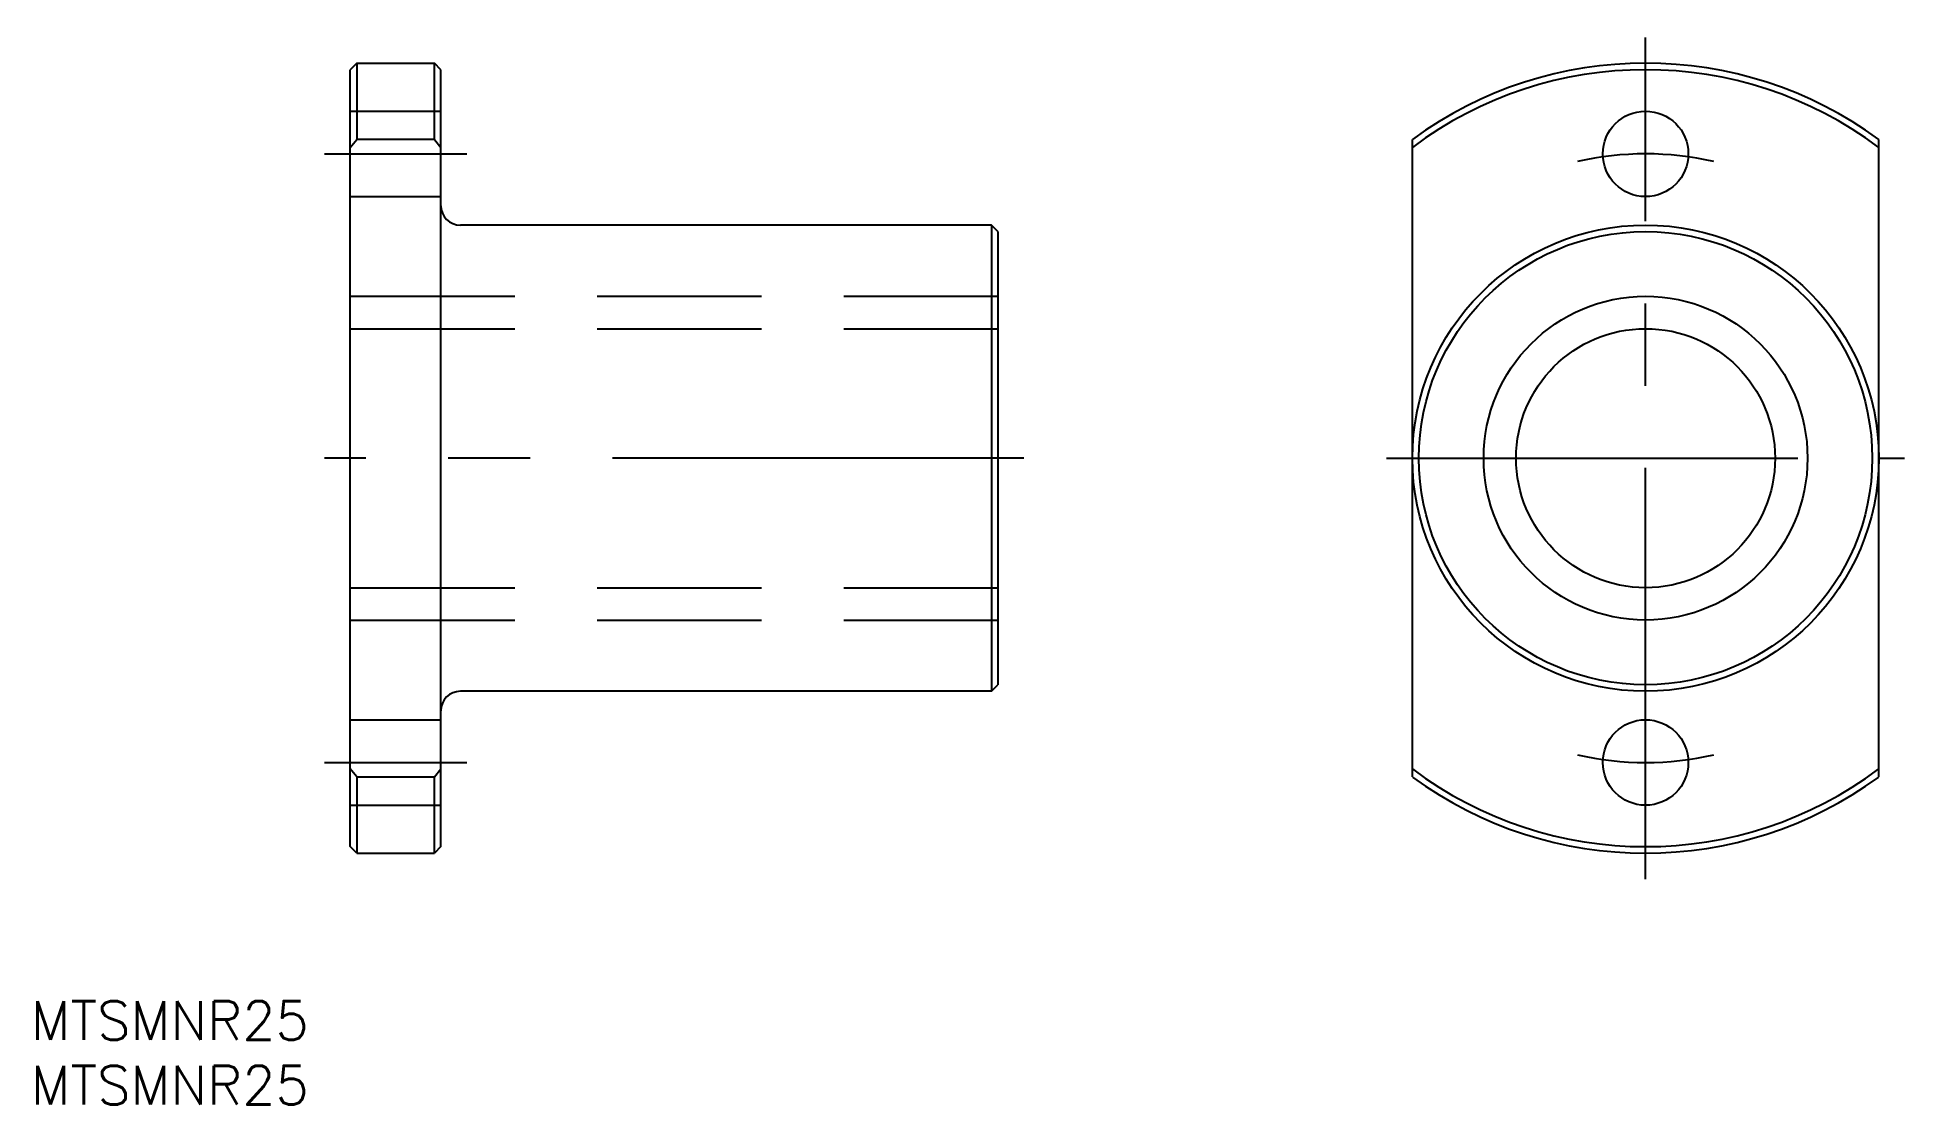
# Model space of a CAD drawing. Extents: x -124 to 20, y -50 to 32.
import ezdxf

# ---------------------------------------------------------------- set-up
doc = ezdxf.new("R2010")
doc.units = 0
doc.linetypes.add('CENTER', pattern=[50.8, 31.75, -6.35, 6.35, -6.35])
doc.linetypes.add('DASHED', pattern=[19.05, 12.7, -6.35])
doc.layers.get('0').update_dxf_attribs({"linetype": 'CONTINUOUS'})
doc.layers.add('CENTER', color=1, linetype='CENTER')
doc.styles.get("Standard").update_dxf_attribs({"font": 'txt.shx', "height": 3, "bigfont": 'bigfont.shx'})

msp = doc.modelspace()

# ---------------------------------------------------------------- linework, layer by layer
at = {"color": 7, "linetype": 'CONTINUOUS'}
for p, q in [((-99.5, 30.5), (-100, 30)), ((-99.5, 30.5), (-93.5, 30.5)), ((-99.5, 30.5), (-99.5, 24.62)), ((-93, 30), (-93.5, 30.5)), ((-93.5, 24.62), (-93.5, 30.5)), ((-100, -30), (-100, 30)), ((-93, -30), (-93, 30)), ((-100, 24), (-99.5, 24.62)), ((-93.5, 24.62), (-99.5, 24.62)), ((-93.5, 24.62), (-93, 24)), ((-18, -24.62), (-18, 24.62)), ((18, -24.62), (18, 24.62)), ((-50.5, 18), (-91.5, 18)), ((-50, 17.5), (-50.5, 18)), ((-50.5, 18), (-50.5, -18)), ((-50, 17.5), (-50, -17.5)), ((-50.5, -18), (-91.5, -18)), ((-50.5, -18), (-50, -17.5)), ((-99.5, -24.62), (-100, -24)), ((-93.5, -24.62), (-93, -24)), ((-99.5, -24.62), (-93.5, -24.62)), ((-99.5, -24.62), (-99.5, -30.5)), ((-93.5, -30.5), (-93.5, -24.62)), ((-99.5, -30.5), (-100, -30)), ((-93, -30), (-93.5, -30.5)), ((-99.5, -30.5), (-93.5, -30.5))]:
    msp.add_line(p, q, dxfattribs=at)
at = {"color": 3, "linetype": 'DASHED'}
for p, q in [((-100, 26.8), (-93, 26.8)), ((-100, 20.2), (-93, 20.2)), ((-100, 12.5), (-50, 12.5)), ((-100, 10), (-50, 10)), ((-100, -10), (-50, -10)), ((-100, -12.5), (-50, -12.5)), ((-100, -20.2), (-93, -20.2)), ((-100, -26.8), (-93, -26.8))]:
    msp.add_line(p, q, dxfattribs=at)
at = {"color": 7, "linetype": 'CONTINUOUS'}
for centre, radius in [((0, 23.5), 3.3), ((0, 0), 18), ((0, 0), 17.5), ((0, 0), 10), ((0, -23.5), 3.3)]:
    msp.add_circle(centre, radius, dxfattribs=at)
at = {"color": 3, "linetype": 'CONTINUOUS'}
msp.add_circle((0, 0), 12.5, dxfattribs=at)
at = {"color": 7, "linetype": 'CONTINUOUS'}
for centre, radius, start, end in [((0, 0), 30.5, 53.8314, 126.1686), ((0, 0), 30, 53.1301, 126.8699), ((-91.5, 19.5), 1.5, 180, 270), ((-91.5, -19.5), 1.5, 90, 180), ((0, 0), 30, 233.1301, 306.8699), ((0, 0), 30.5, 233.8314, 306.1686)]:
    msp.add_arc(centre, radius, start, end, dxfattribs=at)
at = {"layer": 'CENTER', "color": 1, "linetype": 'CENTER'}
for p, q in [((0, -32.5), (0, 32.5)), ((-102, 23.5), (-91, 23.5)), ((-48, 0), (-102, 0)), ((-20, 0), (20, 0)), ((-102, -23.5), (-91, -23.5))]:
    msp.add_line(p, q, dxfattribs=at)
for start, end in [(77.0713, 102.9287), (257.0713, 282.9287)]:
    msp.add_arc((0, 0), 23.5, start, end, dxfattribs=at)

# ---------------------------------------------------------------- texts
at = {"color": 7, "linetype": 'CONTINUOUS'}
for p in [(-124.67, -44.92), (-124.67, -49.92)]:
    msp.add_text('MTSMNR25', height=3, dxfattribs=at).set_placement(p)

doc.saveas('drawing.dxf')
